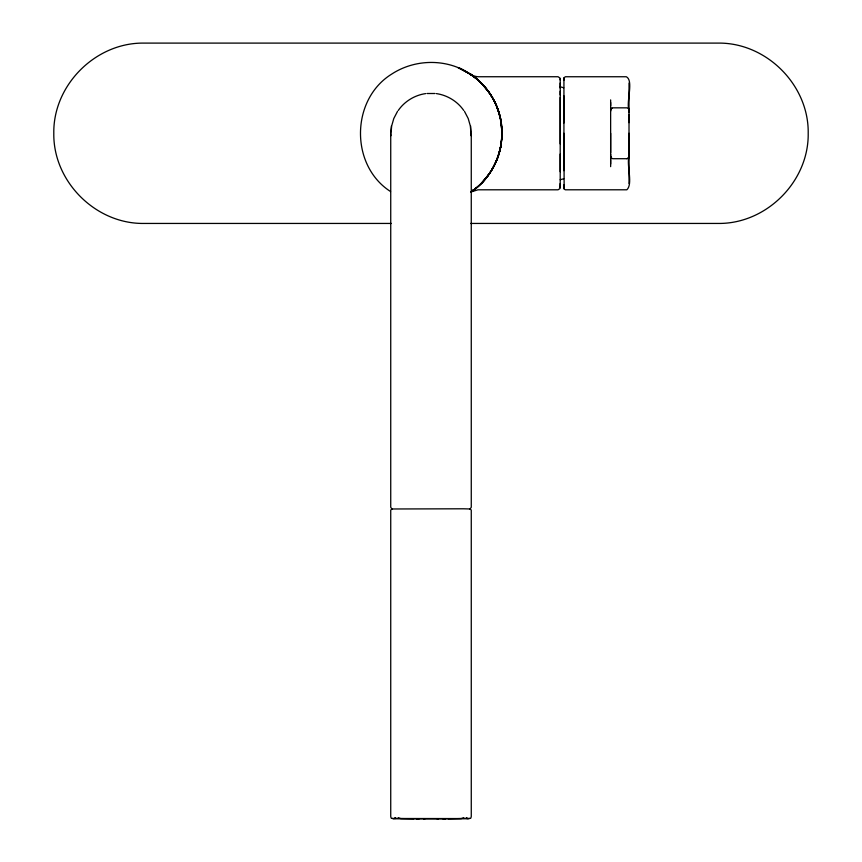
<?xml version="1.0" encoding="UTF-8"?>
<svg xmlns="http://www.w3.org/2000/svg" width="862" height="862" viewBox="0 0 862 862"><rect width="100%" height="100%" fill="white"/><g stroke="black" fill="none" stroke-linecap="round" stroke-linejoin="round"><path stroke-width="1.29" d="M560.203 79.95L560.009 78.033L558.048 76.74L477.979 76.74C470.544 76.233 465.049 69.951 458.196 67.635C436.528 58.831 411.066 61.364 391.531 74.197C350.672 99.636 349.961 165.526 390.551 191.536M560.203 143.879L560.203 91.21M560.203 88.064L560.203 83.054M560.203 183.487L560.009 188.509L558.048 189.802L477.979 189.802L471.126 191.914C483.42 183.531 492.827 171.161 497.913 157.196L500.962 145.667L502.061 133.265L500.962 120.874C496.9 97.374 480.317 76.621 458.185 67.635L471.579 74.94L475.867 78.162L470.48 74.186L458.185 67.635M629.012 114.409L629.012 156.658C626.372 165.073 633.247 183.821 626.857 189.791L565.353 189.791L564.147 189.144L563.931 133.276M563.931 122.954L563.931 95.865M563.931 80.22L563.931 77.903L565.353 76.75L626.286 76.75C634.055 80.457 625.898 102.61 629.012 109.883L629.012 122.663M610.641 166.646L610.641 133.265M610.641 111.112L610.835 109.108L612.796 107.836L626.857 107.836L628.387 108.472L629.012 109.991L628.818 109.108M610.641 105.767L610.641 102.481M629.012 83.054L629.012 112.469M391.122 132.058L391.66 125.992L393.783 118.536L397.511 111.381M473.712 189.963L471.557 191.547C497.6 174.081 508.688 138.696 497.913 109.345C492.848 94.992 482.914 82.838 470.48 74.186L473.712 76.578M391.994 509.205L390.734 507.255L390.734 133.265L391.423 125.949M471.04 135.711L470.598 125.938M472.495 75.867L470.48 74.197C482.957 82.838 492.708 95.057 497.913 109.345C508.558 138.707 497.396 174.016 471.46 191.547M490.069 93.796L481.244 83.032C501.102 102.934 507.427 134.461 496.631 160.461M610.641 109.991L610.835 109.108M500.962 145.667C497.525 164.017 486.955 180.923 471.579 191.601L473.68 189.996M500.908 145.969C498.107 160.063 491.362 173.262 481.244 183.52L490.069 172.745M395.68 817.747L393.686 818.566L395.69 818.372L394.979 818.437M398.255 110.465C404.58 101.328 414.697 95.186 425.666 93.592M473.507 189.834L471.492 191.504L475.867 188.379L470.846 192.086M470.005 509.205L471.266 507.255L471.266 133.265M611.277 108.472L611.912 108.03M463.831 817.726L461.256 818.598L448.143 818.76M560.181 179.727L563.726 178.779M626.857 158.705L628.387 158.069L629.012 156.55L628.387 158.069L626.857 158.705L612.796 158.705L611.277 158.069L610.641 156.55L610.835 157.434M442.809 818.792L469.682 818.512M468.4 818.631L470.857 818.135L471.266 816.443L471.266 510.11L470.146 508.979L463.54 508.795L391.854 508.979L390.734 510.11L390.734 816.443L391.143 818.135L393.6 818.631L419.191 818.792M427.002 93.505L434.998 93.505M394.43 818.501L468.314 818.566L466.31 818.372L467.57 818.501M437.023 818.803L445.6 818.878M391.326 223.441L143.879 223.441C95.65 224.077 53.056 181.526 53.8 133.265C53.056 85.015 95.65 42.464 143.879 43.1L718.121 43.1C766.35 42.464 808.944 85.015 808.2 133.265C808.944 181.526 766.35 224.077 718.121 223.441L470.674 223.441M438.446 818.889L423.554 818.889M416.4 818.878L424.977 818.803M413.857 818.76L400.744 818.598L398.169 817.726M392.318 818.512L393.6 818.631M436.334 93.592C447.303 95.186 457.42 101.328 463.745 110.465M560.181 86.814L563.726 87.762M467.021 818.437L466.32 817.747M497.913 109.345C492.536 94.982 482.795 82.224 469.909 73.809L473.68 76.546M471.126 74.617L472.721 75.748M491.265 95.714L492.439 97.632M464.489 111.381L468.217 118.536L470.34 125.992L470.878 132.058M497.363 108.504L498.074 110.918M497.73 108.849L500.908 120.572M500.682 119.409L502.061 133.265M390.734 133.265L390.96 135.711M560.203 171.7L560.203 154.072M629.012 133.265L629.012 183.487M610.641 99.895L610.641 152.714M610.641 154.126L610.641 164.06M563.931 77.903L563.931 170.676M563.931 184.813L563.931 188.638M560.203 78.916L560.203 94.842M560.203 97.492L560.203 187.625"/></g></svg>
